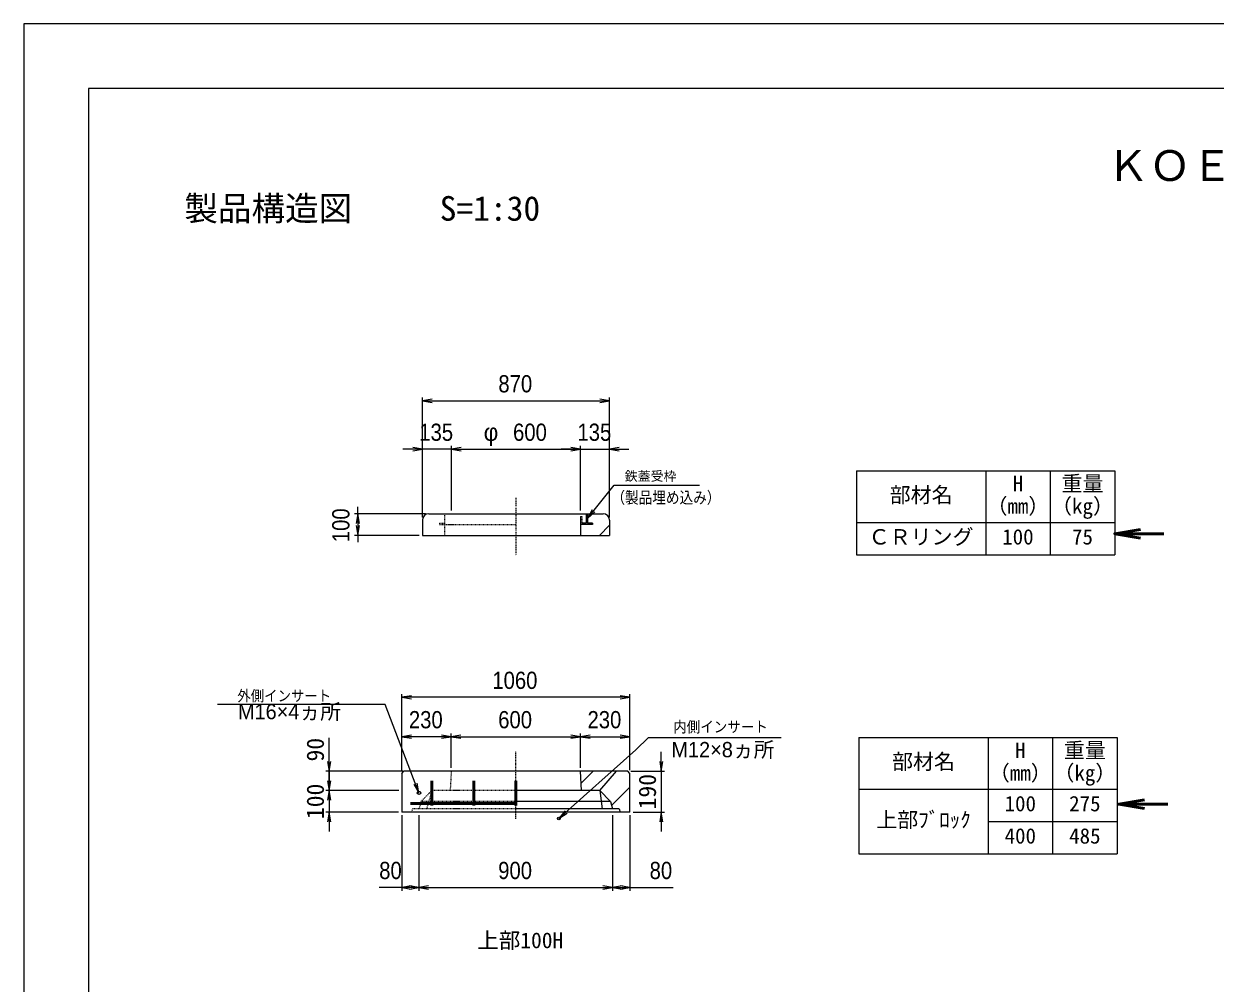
# Model space of a CAD drawing. Units: millimetres, scale not verified. Extents: x -210 to 210, y -148 to 148.
# Drawn here: x -210 to -25.5, y 0 to 148.5 of the extents above; entities that cross this region are included whole.
import ezdxf
from ezdxf.enums import TextEntityAlignment as Align

# ---------------------------------------------------------------- set-up
doc = ezdxf.new("R2010")
doc.units = ezdxf.units.MM
doc.linetypes.add('USER1', pattern=[12.95, 6.35, -3.175, 0.25, -3.175])
doc.linetypes.add('USER2', pattern=[4.7625, 3.175, -1.5875])
doc.layers.add('0-0', color=7, linetype='Continuous')
for name, color, linetype, lineweight in [('0-1_0', 9, 'Continuous', 25), ('0-2_dims', 2, 'Continuous', 13), ('0-3_pen1実線', 4, 'Continuous', 13), ('0-4_pen2実線', 3, 'Continuous', 13), ('0-5_pen3実線', 7, 'Continuous', 25), ('0-6_pen4実線', 6, 'Continuous', 25), ('0-7_pen1一点', 4, 'USER1', 13), ('0-8_pen2破線', 3, 'USER2', 25), ('0-9_鉄筋１', 7, 'Continuous', 50), ('0-A_鉄筋２', 7, 'Continuous', 50)]:
    doc.layers.add(name, color=color, linetype=linetype, lineweight=lineweight)
doc.styles.add('ＭＳ ゴシック', font='')
doc.styles.add('ＭＳ Ｐゴシック', font='')
doc.styles.get('ＭＳ ゴシック').set_extended_font_data('MS Gothic')
doc.styles.get('ＭＳ Ｐゴシック').set_extended_font_data('MS PGothic')

# ---------------------------------------------------------------- blocks, each defined once
blk = doc.blocks.new('部分図 1')
at = {"layer": '0-1_0'}
blk.add_lwpolyline([(0, 0), (12600, 0), (12600, 8910), (0, 8910)], close=True, dxfattribs=at)
at = {"layer": '0-2_dims'}
for p, q in [((1851.85, 6619.6), (1851.85, 7174.55)), ((1851.85, 7159.55), (2721.85, 7159.55)), ((2721.85, 6634.6), (2721.85, 7174.55)), ((1851.85, 6934.55), (1761.85, 6934.55)), ((1851.85, 6619.6), (1851.85, 6949.55)), ((1986.85, 6934.55), (1851.85, 6934.55)), ((1986.85, 6649.6), (1986.85, 6949.55)), ((1986.85, 6649.6), (1986.85, 6949.55)), ((1986.85, 6934.55), (2586.85, 6934.55)), ((1986.85, 6934.55), (2076.85, 6934.55)), ((2586.85, 6934.55), (2496.85, 6934.55)), ((2586.85, 6649.6), (2586.85, 6949.55)), ((2586.85, 6649.6), (2586.85, 6949.55)), ((2586.85, 6934.55), (2721.85, 6934.55)), ((2721.85, 6619.6), (2721.85, 6949.55)), ((2721.85, 6934.55), (2811.85, 6934.55)), ((1551.91, 6634.6), (1551.91, 6666.42)), ((1866.85, 6634.6), (1536.91, 6634.6)), ((1551.91, 6634.6), (1551.91, 6534.6)), ((1836.85, 6534.6), (1536.91, 6534.6)), ((1551.91, 6534.6), (1551.91, 6502.78)), ((1756.09, 5444.37), (1756.09, 5797.37)), ((2816.09, 5782.37), (1756.09, 5782.37)), ((2816.09, 5444.37), (2816.09, 5797.37)), ((1756.09, 5444.37), (1756.09, 5614.62)), ((1986.09, 5599.62), (1756.09, 5599.62)), ((1986.09, 5454.37), (1986.09, 5614.62)), ((1986.09, 5454.37), (1986.09, 5614.62)), ((1986.09, 5599.62), (2586.09, 5599.62)), ((2586.09, 5454.37), (2586.09, 5614.62)), ((2586.09, 5454.37), (2586.09, 5614.62)), ((2586.09, 5599.62), (2816.09, 5599.62)), ((2816.09, 5444.37), (2816.09, 5614.62)), ((1756.09, 5234.37), (1756.09, 4884.37)), ((1836.09, 5234.37), (1836.09, 4884.37)), ((1836.09, 5234.37), (1836.09, 4884.37)), ((2736.09, 5234.37), (2736.09, 4884.37)), ((2736.09, 5234.37), (2736.09, 4884.37)), ((2816.09, 5234.37), (2816.09, 4884.37)), ((1836.09, 4899.37), (2736.09, 4899.37))]:
    blk.add_line(p, q, dxfattribs=at)
at = {"layer": '0-2_dims', "lineweight": 18}
for p, q in [((2787.87, 6767.95), (3139.34, 6767.95)), ((1520.82, 5748.87), (899.35, 5748.87)), ((1419.09, 5439.37), (1419.09, 5594.37)), ((2902.11, 5595.22), (3518.57, 5595.22)), ((2962.09, 5439.37), (2962.09, 5529.37)), ((1762.09, 5439.37), (1404.09, 5439.37)), ((1419.09, 5439.37), (1419.09, 5349.37)), ((1419.09, 5349.37), (1419.09, 5439.37)), ((2821.09, 5439.37), (2977.09, 5439.37)), ((2962.09, 5439.37), (2962.09, 5249.37)), ((1741.09, 5349.37), (1404.09, 5349.37)), ((1742.09, 5349.37), (1404.09, 5349.37)), ((1419.09, 5349.37), (1419.09, 5259.37)), ((1419.09, 5349.37), (1419.09, 5249.37)), ((1741.09, 5249.37), (1404.09, 5249.37)), ((1419.09, 5249.37), (1419.09, 5159.37)), ((2831.09, 5249.37), (2977.09, 5249.37)), ((2962.09, 5249.37), (2962.09, 5159.37))]:
    blk.add_line(p, q, dxfattribs=at)
at = {"layer": '0-2_dims', "lineweight": 50}
for p, q in [((5069.35, 6541.87), (5297.93, 6541.87)), ((5087.63, 5285.78), (5316.2, 5285.78))]:
    blk.add_line(p, q, dxfattribs=at)
at = {"layer": '0-2_dims'}
for points in [[(1896.85, 7167.05), (1851.85, 7159.55), (1896.85, 7152.05)], [(2676.85, 7152.05), (2721.85, 7159.55), (2676.85, 7167.05)], [(1806.85, 6927.05), (1851.85, 6934.55), (1806.85, 6942.05)], [(2031.85, 6942.05), (1986.85, 6934.55), (2031.85, 6927.05)], [(2031.85, 6942.05), (1986.85, 6934.55), (2031.85, 6927.05)], [(2541.85, 6927.05), (2586.85, 6934.55), (2541.85, 6942.05)], [(2541.85, 6927.05), (2586.85, 6934.55), (2541.85, 6942.05)], [(2766.85, 6942.05), (2721.85, 6934.55), (2766.85, 6927.05)], [(2618.85, 6612.6), (2742.87, 6767.95), (2787.87, 6767.95)], [(2641.07, 6652.44), (2618.85, 6612.6), (2652.79, 6643.09)], [(1559.41, 6589.6), (1551.91, 6634.6), (1544.41, 6589.6)], [(1544.41, 6579.6), (1551.91, 6534.6), (1559.41, 6579.6)], [(1801.09, 5789.87), (1756.09, 5782.37), (1801.09, 5774.87)], [(2771.09, 5774.87), (2816.09, 5782.37), (2771.09, 5789.87)], [(1836.09, 5339.37), (1679.09, 5748.87), (1520.82, 5748.87)], [(1801.09, 5607.12), (1756.09, 5599.62), (1801.09, 5592.12)], [(1941.09, 5592.12), (1986.09, 5599.62), (1941.09, 5607.12)], [(2031.09, 5607.12), (1986.09, 5599.62), (2031.09, 5592.12)], [(2486.09, 5219.37), (2844.19, 5538.99), (2902.11, 5595.22)], [(2541.09, 5592.12), (2586.09, 5599.62), (2541.09, 5607.12)], [(2631.09, 5607.12), (2586.09, 5599.62), (2631.09, 5592.12)], [(2771.09, 5592.12), (2816.09, 5599.62), (2771.09, 5607.12)], [(1812.97, 5378.7), (1836.09, 5339.37), (1826.98, 5384.07)], [(2514.66, 5254.93), (2486.09, 5219.37), (2524.65, 5243.74)], [(1836.09, 4899.37), (1756.09, 4899.37), (1651.33, 4899.37)], [(1801.09, 4906.87), (1756.09, 4899.37), (1801.09, 4891.87)], [(1791.09, 4891.87), (1836.09, 4899.37), (1791.09, 4906.87)], [(1881.09, 4906.87), (1836.09, 4899.37), (1881.09, 4891.87)], [(2691.09, 4891.87), (2736.09, 4899.37), (2691.09, 4906.87)], [(2781.09, 4906.87), (2736.09, 4899.37), (2781.09, 4891.87)], [(2736.09, 4899.37), (2816.09, 4899.37), (3016.91, 4899.37)], [(2771.09, 4891.87), (2816.09, 4899.37), (2771.09, 4906.87)]]:
    blk.add_lwpolyline(points, dxfattribs=at)
at = {"layer": '0-2_dims', "lineweight": 50}
for points in [[(5189.35, 6561.87), (5069.35, 6541.87), (5189.35, 6521.87)], [(5207.63, 5305.78), (5087.63, 5285.78), (5207.63, 5265.78)]]:
    blk.add_lwpolyline(points, dxfattribs=at)
at = {"layer": '0-2_dims', "lineweight": 18}
for points in [[(1411.59, 5484.37), (1419.09, 5439.37), (1426.59, 5484.37)], [(2954.59, 5484.37), (2962.09, 5439.37), (2969.59, 5484.37)], [(1411.59, 5394.37), (1419.09, 5349.37), (1426.59, 5394.37)], [(1426.59, 5304.37), (1419.09, 5349.37), (1411.59, 5304.37)], [(1426.59, 5204.37), (1419.09, 5249.37), (1411.59, 5204.37)], [(2969.59, 5204.37), (2962.09, 5249.37), (2954.59, 5204.37)]]:
    blk.add_lwpolyline(points, dxfattribs=at)
at = {"layer": '0-3_pen1実線'}
for p, q in [((2618.85, 6613.62), (2639.83, 6634.6)), ((2586.85, 6581.62), (2589.83, 6584.6)), ((2674.53, 6534.6), (2721.85, 6581.92)), ((2589.21, 5383.06), (2645.52, 5439.37)), ((2676.09, 5349.37), (2754.72, 5439.37)), ((2731.41, 5280.69), (2816.09, 5365.37))]:
    blk.add_line(p, q, dxfattribs=at)
at = {"layer": '0-4_pen2実線'}
for p, q in [((2586.85, 6622.1), (2586.85, 6584.6)), ((2586.85, 6622.1), (2592.85, 6622.1)), ((2612.85, 6590.6), (2592.85, 6590.6)), ((2612.85, 6634.6), (2612.85, 6590.6)), ((2618.85, 6634.6), (2618.85, 6590.6)), ((2642.85, 6590.6), (2618.85, 6590.6)), ((2642.85, 6590.6), (2642.85, 6584.6)), ((2642.85, 6584.6), (2586.85, 6584.6)), ((2586.85, 6584.6), (2586.85, 6534.6))]:
    blk.add_line(p, q, dxfattribs=at)
at = {"layer": '0-4_pen2実線', "linetype": 'USER2'}
blk.add_line((2592.85, 6622.1), (2592.85, 6590.6), dxfattribs=at)
at = {"layer": '0-4_pen2実線'}
for centre, radius in [((1836.09, 5339.37), 8), ((2486.09, 5219.37), 6)]:
    blk.add_circle(centre, radius, dxfattribs=at)
at = {"layer": '0-5_pen3実線'}
for p, q in [((4469.35, 6834.37), (4469.35, 6444.37)), ((4769.35, 6834.37), (4769.35, 6444.37)), ((1851.85, 6604.6), (1851.85, 6534.6)), ((1881.85, 6634.6), (2691.85, 6634.6)), ((2721.85, 6604.6), (2721.85, 6534.6)), ((3869.35, 6594.37), (5069.35, 6594.37)), ((1851.85, 6534.6), (2721.85, 6534.6)), ((4480.43, 5595.38), (4480.43, 5055.38)), ((4780.43, 5595.38), (4780.43, 5055.38)), ((1756.09, 5429.37), (1766.09, 5439.37)), ((1756.09, 5429.37), (1756.09, 5249.37)), ((2806.09, 5439.37), (1766.09, 5439.37)), ((2591.09, 5349.37), (2586.09, 5439.37)), ((2816.09, 5429.37), (2806.09, 5439.37)), ((2816.09, 5249.37), (2816.09, 5429.37)), ((2676.09, 5349.37), (2286.09, 5349.37)), ((2676.09, 5349.37), (2726.09, 5299.37)), ((2676.09, 5349.37), (2687.58, 5264.37)), ((3880.43, 5355.38), (5080.43, 5355.38)), ((2726.09, 5299.37), (2286.09, 5299.37)), ((2766.09, 5264.37), (2286.09, 5264.37)), ((2726.09, 5299.37), (2736.09, 5264.37)), ((2766.09, 5264.37), (2771.09, 5249.37)), ((2816.09, 5249.37), (1756.09, 5249.37)), ((4480.43, 5205.38), (5080.43, 5205.38))]:
    blk.add_line(p, q, dxfattribs=at)
for centre, start, end in [((1881.85, 6604.6), 90, 180), ((2691.85, 6604.6), 0, 90)]:
    blk.add_arc(centre, 30, start, end, dxfattribs=at)
at = {"layer": '0-6_pen4実線'}
for p, q in [((3869.35, 6834.37), (5069.35, 6834.37)), ((3869.35, 6834.37), (3869.35, 6444.37)), ((5069.35, 6834.37), (5069.35, 6444.37)), ((3869.35, 6444.37), (5069.35, 6444.37)), ((3880.43, 5595.38), (5080.43, 5595.38)), ((3880.43, 5595.38), (3880.43, 5055.38)), ((5080.43, 5595.38), (5080.43, 5055.38)), ((3880.43, 5055.38), (5080.43, 5055.38))]:
    blk.add_line(p, q, dxfattribs=at)
blk.add_lwpolyline([(300, 300), (12300, 300), (12300, 8610), (300, 8610)], close=True, dxfattribs=at)
at = {"layer": '0-7_pen1一点'}
for p, q in [((2286.85, 6708.67), (2286.85, 6441.05)), ((2286.09, 5218.37), (2286.09, 5533.03))]:
    blk.add_line(p, q, dxfattribs=at)
at = {"layer": '0-8_pen2破線'}
for p, q in [((1930.85, 6590.6), (1954.85, 6590.6)), ((1930.85, 6590.6), (1930.85, 6584.6)), ((1954.85, 6634.6), (1954.85, 6534.6)), ((1930.85, 6584.6), (2286.85, 6584.6)), ((1986.09, 5439.37), (1981.09, 5349.37)), ((1846.09, 5299.37), (1896.09, 5349.37)), ((1896.09, 5349.37), (1872, 5265.08)), ((2286.09, 5349.37), (1896.09, 5349.37)), ((1846.09, 5299.37), (1836.09, 5264.37)), ((2286.09, 5299.37), (1846.09, 5299.37))]:
    blk.add_line(p, q, dxfattribs=at)
blk.add_lwpolyline([(2286.09, 5264.37), (1806.09, 5264.37), (1801.09, 5249.37)], dxfattribs=at)
at = {"layer": '0-9_鉄筋１'}
for p, q in [((1896.09, 5354.37), (1896.09, 5279.37)), ((2091.09, 5354.37), (2091.09, 5279.37)), ((2286.09, 5354.37), (2286.09, 5279.37)), ((1896.09, 5289.37), (2286.09, 5289.37))]:
    blk.add_line(p, q, dxfattribs=at)
at = {"layer": '0-A_鉄筋２'}
for p, q in [((1896.09, 5354.37), (1896.09, 5394.37)), ((2091.09, 5354.37), (2091.09, 5394.37)), ((2286.09, 5354.37), (2286.09, 5394.37)), ((1896.09, 5289.37), (1796.09, 5289.37))]:
    blk.add_line(p, q, dxfattribs=at)
at = {"layer": '0-2_dims', "color": 7, "style": 'ＭＳ Ｐゴシック'}
for s, height, width, p in [('870', 79.98, 0.9, (2205.03, 7174.55)), ('135', 79.98, 0.9, (1837.53, 6949.55)), ('600', 79.98, 0.9, (2273.22, 6949.55)), ('135', 79.98, 0.9, (2572.53, 6949.55)), ('（製品埋め込み）', 54.61, 0.85, (2730.38, 6666.4)), ('1060', 79.98, 0.9, (2176.99, 5797.37)), ('外側インサート', 50.68, 0.9, (992.42, 5748.87)), ('230', 79.98, 0.9, (1789.27, 5614.62)), ('600', 79.98, 0.9, (2204.27, 5614.62)), ('230', 79.98, 0.9, (2619.27, 5614.62)), ('内側インサート', 51.2, 0.9, (3017.39, 5604.4)), ('80', 79.98, 0.9, (1651.33, 4914.37)), ('900', 79.98, 0.9, (2204.27, 4914.37)), ('80', 79.98, 0.9, (2907.82, 4914.37))]:
    blk.add_text(s, height=height, dxfattribs=dict(at, width=width)).set_placement(p, align=Align.BOTTOM_LEFT)
for s, height, p in [('φ', 79.98, (2136.85, 6949.55)), ('鉄蓋受枠', 44.11, (2792.15, 6774.49)), ('M16×4ヵ所', 70.81, (994.68, 5659.41)), ('M12×8ヵ所', 70.81, (3008.82, 5482.94))]:
    blk.add_text(s, height=height, dxfattribs=at).set_placement(p, align=Align.BOTTOM_LEFT)
at = {"layer": '0-2_dims', "color": 7, "style": 'ＭＳ Ｐゴシック', "width": 0.9}
blk.add_text('100', height=79.98, rotation=90, dxfattribs=at).set_placement((1536.91, 6502.78), align=Align.BOTTOM_LEFT)
at = {"layer": '0-2_dims', "color": 7, "style": 'ＭＳ ゴシック'}
for s, p in [('90', (1418.59, 5484.37)), ('100', (1418.59, 5216.87)), ('190', (2961.59, 5261.87))]:
    blk.add_text(s, height=80.65, rotation=90, dxfattribs=at).set_placement(p, align=Align.BOTTOM_LEFT)
at = {"layer": '0-5_pen3実線', "style": 'ＭＳ ゴシック'}
for s, height, p in [('\u3000製品構造図\u3000', 114.4, (589.85, 7961.33)), ('S=1:30', 114.4, (1932.5, 7961.33)), ('H', 71.47, (4594.98, 6718.12)), ('重量', 71.47, (4821.87, 6718.13)), ('部材名', 71.47, (4023.12, 6665.62)), ('（mm）', 71.49, (4473.08, 6613.11)), ('（kg）', 71.49, (4773.08, 6613.11)), ('ＣＲリング', 71.46, (3925.66, 6470.63)), ('100', 71.47, (4546.24, 6470.62)), ('75', 71.44, (4870.63, 6470.64)), ('H', 71.47, (4606.05, 5479.13)), ('重量', 71.47, (4832.95, 5479.14)), ('部材名', 71.47, (4034.2, 5426.64)), ('（mm）', 71.49, (4484.16, 5374.12)), ('（kg）', 71.49, (4784.16, 5374.12)), ('100', 71.47, (4557.31, 5231.64)), ('275', 71.45, (4857.34, 5231.65)), ('上部ﾌﾞﾛｯｸ', 71.48, (3961.07, 5156.63)), ('400', 71.46, (4557.32, 5081.65)), ('485', 71.43, (4857.35, 5081.66)), ('上部100H', 73.31, (2107.09, 4595.37))]:
    blk.add_text(s, height=height, dxfattribs=at).set_placement(p, align=Align.BOTTOM_LEFT)
at = {"layer": '0-6_pen4実線', "style": 'ＭＳ ゴシック'}
blk.add_text('\u3000ＫＯＥＩハンドホール構造図\u3000', height=143, dxfattribs=at).set_placement((4837.55, 8137.5), align=Align.BOTTOM_LEFT)

msp = doc.modelspace()

# ---------------------------------------------------------------- block references
at = {"layer": '0-0', "xscale": 0.0333333, "yscale": 0.0333333}
msp.add_blockref('部分図 1', (-210, -148.5), dxfattribs=at)

doc.saveas('drawing.dxf')
